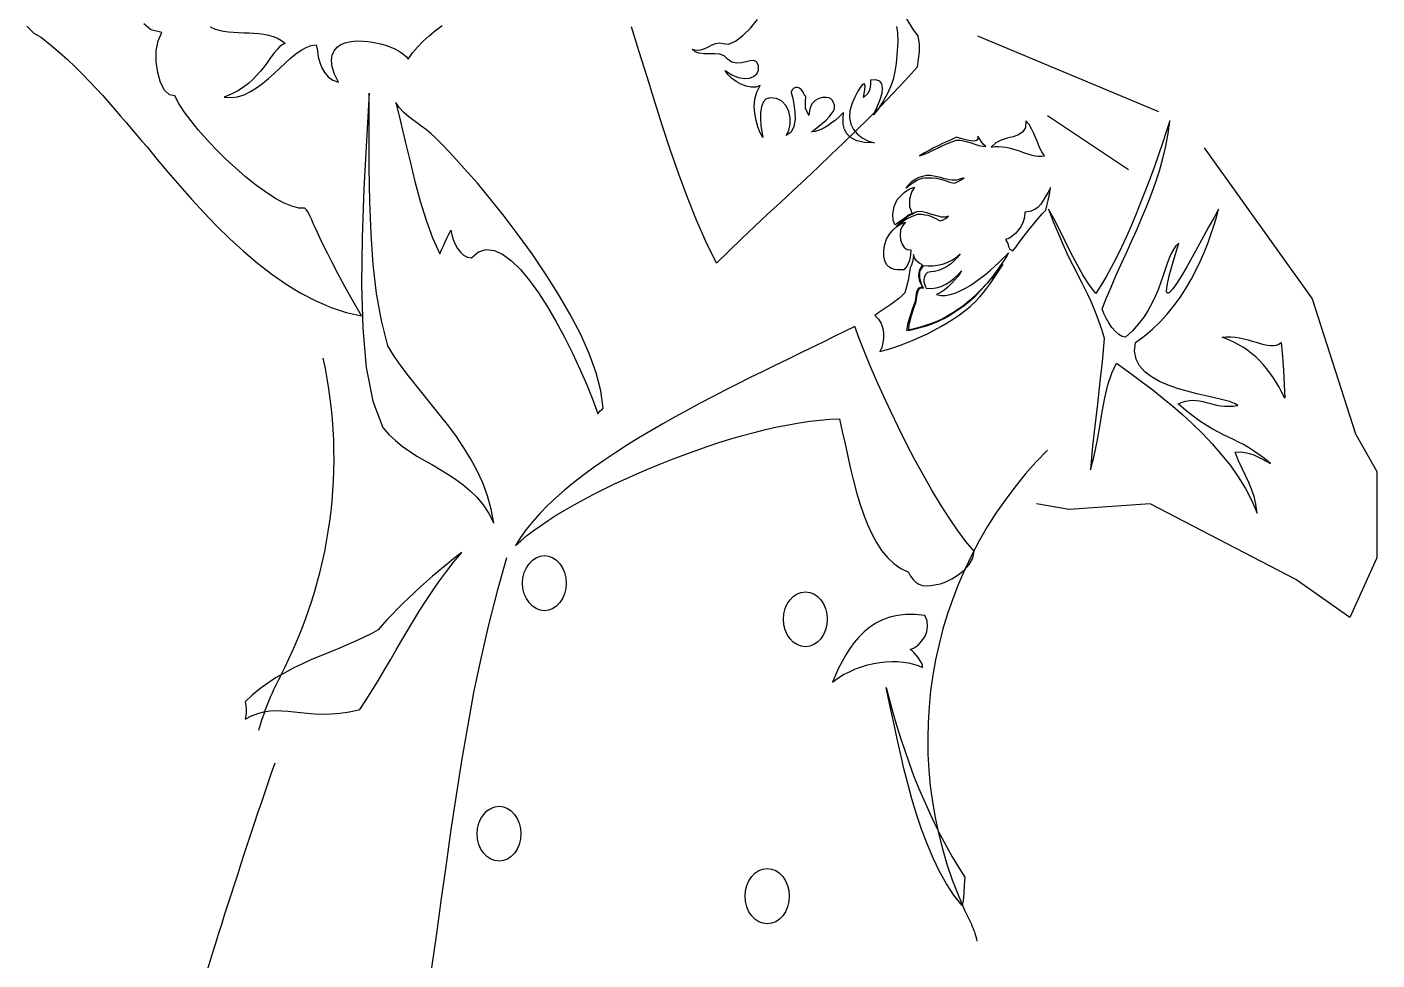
# Model space of a CAD drawing. Header units: millimetres. Extents: x -1580.31 to -1579.41, y 1849.77 to 1851.56.
# Drawn here: x -1580.237 to -1579.48, y 1850.704 to 1851.227 of the extents above; entities that cross this region are included whole.
import ezdxf

# ---------------------------------------------------------------- set-up
doc = ezdxf.new("R2010")
doc.units = ezdxf.units.MM
doc.header["$LTSCALE"] = 10
doc.layers.add('Humanos', color=2, linetype='Continuous')

msp = doc.modelspace()

# ---------------------------------------------------------------- linework, layer by layer
at = {"layer": 'Humanos'}
for p, q in [((-1579.70398, 1851.22237), (-1579.60261, 1851.17987)), ((-1579.66487, 1851.17762), (-1579.61941, 1851.14733)), ((-1579.57698, 1851.15944), (-1579.51637, 1851.07462)), ((-1579.51637, 1851.07462), (-1579.49212, 1850.99889)), ((-1579.49212, 1850.99889), (-1579.48, 1850.97769)), ((-1579.48, 1850.97769), (-1579.48, 1850.93528)), ((-1579.65274, 1850.95649), (-1579.67093, 1850.95952)), ((-1579.60728, 1850.95952), (-1579.65274, 1850.95649)), ((-1579.52546, 1850.91711), (-1579.60728, 1850.95952)), ((-1579.48, 1850.92922), (-1579.49515, 1850.8959)), ((-1579.48, 1850.93528), (-1579.48, 1850.92922)), ((-1579.49515, 1850.8959), (-1579.52546, 1850.91711))]:
    msp.add_line(p, q, dxfattribs=at)
for points in [[(-1579.74381, 1851.23191), (-1579.74006, 1851.22573), (-1579.73744, 1851.22235), (-1579.73669, 1851.21767), (-1579.73669, 1851.21336), (-1579.73725, 1851.20924), (-1579.73781, 1851.20474), (-1579.74456, 1851.19724), (-1579.75149, 1851.18993), (-1579.75824, 1851.18282), (-1579.76517, 1851.17589), (-1579.77229, 1851.16895), (-1579.77922, 1851.16221), (-1579.78634, 1851.15546), (-1579.79327, 1851.14871), (-1579.80039, 1851.14197), (-1579.80752, 1851.13541), (-1579.81463, 1851.12866), (-1579.82176, 1851.12211), (-1579.82906, 1851.11536), (-1579.83618, 1851.10861), (-1579.8433, 1851.10168), (-1579.85042, 1851.09475), (-1579.85622, 1851.10656), (-1579.86166, 1851.11874), (-1579.86672, 1851.13147), (-1579.87159, 1851.14459), (-1579.87627, 1851.15789), (-1579.88077, 1851.17157), (-1579.88508, 1851.18525), (-1579.88939, 1851.19931), (-1579.89389, 1851.21336), (-1579.8982, 1851.22741)], [(-1580.23716, 1851.22779), (-1580.23341, 1851.22386), (-1580.2291, 1851.22141), (-1580.22404, 1851.21729), (-1580.21916, 1851.21317), (-1580.21448, 1851.20905), (-1580.21018, 1851.20493), (-1580.20605, 1851.2008), (-1580.20212, 1851.19668), (-1580.19837, 1851.19275), (-1580.19462, 1851.18881), (-1580.19125, 1851.18488), (-1580.18788, 1851.18095), (-1580.18469, 1851.1772), (-1580.1815, 1851.17364), (-1580.1785, 1851.17008), (-1580.17551, 1851.16651), (-1580.1727, 1851.16314), (-1580.1697, 1851.15996), (-1580.16408, 1851.15284), (-1580.15789, 1851.14553), (-1580.15152, 1851.13804), (-1580.14497, 1851.13054), (-1580.13804, 1851.12305), (-1580.13073, 1851.11555), (-1580.12342, 1851.10843), (-1580.11574, 1851.1015), (-1580.10787, 1851.09475), (-1580.09981, 1851.08857), (-1580.09176, 1851.08295), (-1580.08351, 1851.07789), (-1580.07508, 1851.07358), (-1580.06665, 1851.06983), (-1580.05821, 1851.06702), (-1580.04959, 1851.06514), (-1580.05465, 1851.07396), (-1580.05896, 1851.08163), (-1580.06271, 1851.08857), (-1580.0659, 1851.09475), (-1580.06852, 1851.1), (-1580.07077, 1851.10468), (-1580.07264, 1851.10861), (-1580.07414, 1851.11199), (-1580.07545, 1851.1148), (-1580.07657, 1851.11705), (-1580.07733, 1851.11911), (-1580.07826, 1851.1208), (-1580.07882, 1851.12229), (-1580.07957, 1851.12342), (-1580.08033, 1851.12454), (-1580.08126, 1851.12548), (-1580.08463, 1851.12548), (-1580.08857, 1851.12661), (-1580.09325, 1851.12848), (-1580.09812, 1851.1311), (-1580.10337, 1851.13466), (-1580.10899, 1851.1386), (-1580.11462, 1851.14309), (-1580.12023, 1851.14815), (-1580.12585, 1851.15321), (-1580.13129, 1851.15865), (-1580.13635, 1851.16408), (-1580.14122, 1851.16952), (-1580.14534, 1851.17476), (-1580.14909, 1851.17963), (-1580.15209, 1851.18432), (-1580.15415, 1851.18863), (-1580.15715, 1851.18919), (-1580.15996, 1851.19181), (-1580.16221, 1851.19612), (-1580.1637, 1851.20174), (-1580.16464, 1851.20774), (-1580.16464, 1851.21392), (-1580.16352, 1851.21954), (-1580.16146, 1851.22422), (-1580.16764, 1851.22573), (-1580.17157, 1851.2291)], [(-1580.13447, 1851.22741), (-1580.13204, 1851.22629), (-1580.1296, 1851.22554), (-1580.12698, 1851.22498), (-1580.12416, 1851.2246), (-1580.12136, 1851.22442), (-1580.11855, 1851.22422), (-1580.11555, 1851.22404), (-1580.11274, 1851.22404), (-1580.10993, 1851.22386), (-1580.10712, 1851.22366), (-1580.10431, 1851.22329), (-1580.10168, 1851.22273), (-1580.09906, 1851.22197), (-1580.09662, 1851.22104), (-1580.09437, 1851.21973), (-1580.09232, 1851.21804), (-1580.094, 1851.21729), (-1580.0955, 1851.21617), (-1580.09681, 1851.21467), (-1580.09831, 1851.21299), (-1580.09962, 1851.2113), (-1580.10112, 1851.20924), (-1580.10262, 1851.20699), (-1580.10431, 1851.20474), (-1580.10618, 1851.20249), (-1580.10824, 1851.20024), (-1580.11049, 1851.19781), (-1580.11293, 1851.19556), (-1580.11574, 1851.1935), (-1580.11892, 1851.19144), (-1580.12267, 1851.18957), (-1580.12661, 1851.18788), (-1580.12267, 1851.18769), (-1580.11911, 1851.18806), (-1580.11536, 1851.18919), (-1580.1118, 1851.19106), (-1580.10843, 1851.19312), (-1580.10506, 1851.19556), (-1580.10168, 1851.19837), (-1580.0985, 1851.20118), (-1580.09531, 1851.20418), (-1580.09232, 1851.20699), (-1580.08932, 1851.2098), (-1580.08632, 1851.21223), (-1580.08332, 1851.2143), (-1580.08051, 1851.2158), (-1580.0777, 1851.21692), (-1580.07489, 1851.21729), (-1580.07432, 1851.21392), (-1580.07376, 1851.21054), (-1580.07283, 1851.20737), (-1580.07171, 1851.20437), (-1580.0702, 1851.20156), (-1580.06833, 1851.19931), (-1580.06571, 1851.19743), (-1580.06253, 1851.19631), (-1580.06477, 1851.2008), (-1580.06608, 1851.20493), (-1580.06646, 1851.20849), (-1580.06608, 1851.21149), (-1580.06496, 1851.21392), (-1580.06327, 1851.21598), (-1580.06121, 1851.21748), (-1580.05877, 1851.21842), (-1580.05652, 1851.21898), (-1580.05391, 1851.21936), (-1580.05146, 1851.21954), (-1580.04865, 1851.21936), (-1580.04604, 1851.21917), (-1580.04341, 1851.2188), (-1580.0406, 1851.21823), (-1580.03798, 1851.21767), (-1580.03554, 1851.21692), (-1580.0331, 1851.21598), (-1580.03085, 1851.21504), (-1580.0288, 1851.21392), (-1580.02711, 1851.21279), (-1580.02561, 1851.21167), (-1580.0243, 1851.21054), (-1580.02336, 1851.20924), (-1580.02093, 1851.21279), (-1580.01811, 1851.21598), (-1580.01493, 1851.21936), (-1580.01156, 1851.22235), (-1580.00799, 1851.22535), (-1580.00425, 1851.22816)], [(-1579.74943, 1851.2276), (-1579.74887, 1851.22404), (-1579.74868, 1851.21898), (-1579.74924, 1851.21149), (-1579.74962, 1851.2068), (-1579.75037, 1851.2023), (-1579.75131, 1851.19781), (-1579.7528, 1851.19369), (-1579.75468, 1851.18957), (-1579.75692, 1851.18563), (-1579.75936, 1851.18169), (-1579.76236, 1851.17794), (-1579.76029, 1851.18244), (-1579.75861, 1851.18656), (-1579.75749, 1851.19013), (-1579.7573, 1851.19312), (-1579.75768, 1851.19537), (-1579.7588, 1851.19687), (-1579.76105, 1851.19762), (-1579.76404, 1851.19743), (-1579.76404, 1851.19499), (-1579.76442, 1851.19238), (-1579.76555, 1851.18993), (-1579.76798, 1851.18769), (-1579.76723, 1851.192), (-1579.76704, 1851.19443), (-1579.7676, 1851.19537), (-1579.76854, 1851.19499), (-1579.76985, 1851.19331), (-1579.77135, 1851.19087), (-1579.77285, 1851.18788), (-1579.77435, 1851.1845), (-1579.77566, 1851.18019), (-1579.77585, 1851.17626), (-1579.7751, 1851.1727), (-1579.7736, 1851.1697), (-1579.77154, 1851.16727), (-1579.76873, 1851.16502), (-1579.76555, 1851.16333), (-1579.76198, 1851.16221), (-1579.76742, 1851.16239), (-1579.77172, 1851.16333), (-1579.77491, 1851.16502), (-1579.77716, 1851.16708), (-1579.77866, 1851.1697), (-1579.77941, 1851.1727), (-1579.77941, 1851.17589), (-1579.77922, 1851.17926), (-1579.78147, 1851.17701), (-1579.78372, 1851.17495), (-1579.78616, 1851.17326), (-1579.7884, 1851.17157), (-1579.79065, 1851.17026), (-1579.7929, 1851.16932), (-1579.79515, 1851.16858), (-1579.79721, 1851.16839), (-1579.79515, 1851.16989), (-1579.79309, 1851.17157), (-1579.79103, 1851.17326), (-1579.78896, 1851.17495), (-1579.78728, 1851.17682), (-1579.78596, 1851.1785), (-1579.78484, 1851.18001), (-1579.78428, 1851.18151), (-1579.78428, 1851.18338), (-1579.78484, 1851.18488), (-1579.7856, 1851.18619), (-1579.78653, 1851.18713), (-1579.78747, 1851.1875), (-1579.78896, 1851.18769), (-1579.79103, 1851.18769), (-1579.79309, 1851.18713), (-1579.79515, 1851.186), (-1579.79702, 1851.18413), (-1579.79815, 1851.18132), (-1579.79871, 1851.17757), (-1579.80058, 1851.18169), (-1579.80058, 1851.18544), (-1579.80039, 1851.18825), (-1579.80133, 1851.18919), (-1579.80189, 1851.19069), (-1579.80283, 1851.192), (-1579.80396, 1851.19294), (-1579.80489, 1851.19331), (-1579.80601, 1851.19331), (-1579.80714, 1851.19294), (-1579.80808, 1851.192), (-1579.80864, 1851.19069), (-1579.80845, 1851.18975), (-1579.8077, 1851.18732), (-1579.80714, 1851.18376), (-1579.80658, 1851.17963), (-1579.80639, 1851.17551), (-1579.80714, 1851.17139), (-1579.80864, 1851.1682), (-1579.81145, 1851.16633), (-1579.80995, 1851.16914), (-1579.8092, 1851.1727), (-1579.8092, 1851.17626), (-1579.80995, 1851.17982), (-1579.81145, 1851.183), (-1579.81389, 1851.18563), (-1579.8167, 1851.18713), (-1579.82044, 1851.1875), (-1579.82269, 1851.18675), (-1579.82419, 1851.18507), (-1579.82513, 1851.18244), (-1579.82569, 1851.17926), (-1579.82569, 1851.1757), (-1579.8255, 1851.17195), (-1579.82494, 1851.16839), (-1579.82437, 1851.1652), (-1579.82588, 1851.16783), (-1579.82719, 1851.1712), (-1579.82813, 1851.17476), (-1579.82887, 1851.1787), (-1579.82925, 1851.18263), (-1579.82887, 1851.18675), (-1579.82775, 1851.19069), (-1579.82588, 1851.19443), (-1579.82831, 1851.1935), (-1579.83094, 1851.1935), (-1579.83375, 1851.19406), (-1579.83675, 1851.19518), (-1579.83937, 1851.19668), (-1579.84199, 1851.19855), (-1579.84406, 1851.20062), (-1579.84555, 1851.20287), (-1579.84181, 1851.20043), (-1579.83825, 1851.19893), (-1579.83487, 1851.19837), (-1579.83187, 1851.19855), (-1579.82963, 1851.19949), (-1579.82775, 1851.201), (-1579.82682, 1851.20305), (-1579.82682, 1851.20568), (-1579.82794, 1851.20774), (-1579.82944, 1851.20849), (-1579.8315, 1851.2083), (-1579.83375, 1851.20774), (-1579.83637, 1851.20718), (-1579.83899, 1851.20699), (-1579.84181, 1851.20755), (-1579.84442, 1851.20942), (-1579.84611, 1851.21111), (-1579.84855, 1851.21205), (-1579.85136, 1851.21223), (-1579.85436, 1851.21223), (-1579.85735, 1851.21223), (-1579.86016, 1851.21261), (-1579.86241, 1851.21336), (-1579.86409, 1851.21486), (-1579.86166, 1851.2143), (-1579.85922, 1851.21448), (-1579.85698, 1851.21523), (-1579.85491, 1851.21617), (-1579.85286, 1851.21729), (-1579.8508, 1851.21804), (-1579.84874, 1851.21842), (-1579.84667, 1851.21804), (-1579.84368, 1851.21767), (-1579.83974, 1851.21936), (-1579.83562, 1851.22254), (-1579.83131, 1851.22666), (-1579.82738, 1851.23153)], [(-1580.04529, 1851.19013), (-1580.04678, 1851.16352), (-1580.04828, 1851.13635), (-1580.04922, 1851.10918), (-1580.04959, 1851.08276), (-1580.04885, 1851.05821), (-1580.04697, 1851.03611), (-1580.04322, 1851.01718), (-1580.0376, 1851.00238), (-1580.03423, 1850.99844), (-1580.03048, 1850.99507), (-1580.02673, 1850.99207), (-1580.02261, 1850.98926), (-1580.01849, 1850.98645), (-1580.01418, 1850.98402), (-1580.00968, 1850.98157), (-1580.00538, 1850.97896), (-1580.00106, 1850.97633), (-1579.99676, 1850.97352), (-1579.99263, 1850.97052), (-1579.9887, 1850.96715), (-1579.98495, 1850.96341), (-1579.98139, 1850.95909), (-1579.9782, 1850.95422), (-1579.97539, 1850.94879), (-1579.97689, 1850.95666), (-1579.97896, 1850.96415), (-1579.98157, 1850.97146), (-1579.98476, 1850.97821), (-1579.98814, 1850.98476), (-1579.99207, 1850.99113), (-1579.99619, 1850.99732), (-1580.0005, 1851.00313), (-1580.00519, 1851.00893), (-1580.00968, 1851.01456), (-1580.01418, 1851.02018), (-1580.01868, 1851.0258), (-1580.02317, 1851.03142), (-1580.0273, 1851.03685), (-1580.03123, 1851.04248), (-1580.03479, 1851.04828), (-1580.03835, 1851.06253), (-1580.04116, 1851.0777), (-1580.04304, 1851.094), (-1580.04416, 1851.11105), (-1580.04491, 1851.12923), (-1580.04529, 1851.14834), (-1580.04529, 1851.16876), (-1580.04529, 1851.19013)], [(-1580.03029, 1851.18488), (-1580.02767, 1851.1742), (-1580.02505, 1851.16295), (-1580.02223, 1851.15172), (-1580.01962, 1851.14047), (-1580.01661, 1851.12942), (-1580.01325, 1851.11874), (-1580.00968, 1851.10899), (-1580.00556, 1851.1), (-1580.00462, 1851.10225), (-1580.0035, 1851.10449), (-1580.00256, 1851.10674), (-1580.00162, 1851.10881), (-1580.00069, 1851.11068), (-1579.99994, 1851.11199), (-1579.99957, 1851.11293), (-1579.99937, 1851.1133), (-1579.99881, 1851.11068), (-1579.99807, 1851.10805), (-1579.99694, 1851.10543), (-1579.99563, 1851.103), (-1579.99395, 1851.10094), (-1579.99226, 1851.09925), (-1579.99019, 1851.09812), (-1579.98794, 1851.09775), (-1579.98401, 1851.10112), (-1579.9797, 1851.10243), (-1579.97521, 1851.10187), (-1579.97052, 1851.09981), (-1579.96546, 1851.09606), (-1579.9604, 1851.09119), (-1579.95534, 1851.08501), (-1579.95029, 1851.07808), (-1579.94523, 1851.0702), (-1579.94035, 1851.06177), (-1579.93567, 1851.05315), (-1579.93117, 1851.04416), (-1579.92705, 1851.03517), (-1579.92312, 1851.02636), (-1579.91974, 1851.01793), (-1579.91693, 1851.01006), (-1579.91562, 1851.01174), (-1579.91488, 1851.01231), (-1579.9145, 1851.01249), (-1579.91393, 1851.01325), (-1579.91524, 1851.02299), (-1579.91787, 1851.0331), (-1579.92181, 1851.04397), (-1579.92667, 1851.05503), (-1579.93267, 1851.06627), (-1579.93923, 1851.07751), (-1579.94635, 1851.08876), (-1579.95385, 1851.1), (-1579.96172, 1851.11068), (-1579.96958, 1851.12099), (-1579.97727, 1851.13054), (-1579.98457, 1851.13953), (-1579.9917, 1851.14759), (-1579.99807, 1851.15471), (-1580.0035, 1851.16052), (-1580.00819, 1851.1652), (-1580.01044, 1851.16727), (-1580.01305, 1851.16952), (-1580.01624, 1851.17177), (-1580.01942, 1851.1742), (-1580.0228, 1851.17663), (-1580.0258, 1851.17926), (-1580.02842, 1851.18207), (-1580.03029, 1851.18488)], [(-1579.66642, 1851.1549), (-1579.66792, 1851.15715), (-1579.66923, 1851.15958), (-1579.67017, 1851.16221), (-1579.6713, 1851.16483), (-1579.67242, 1851.16745), (-1579.67373, 1851.17008), (-1579.67504, 1851.17251), (-1579.67692, 1851.17457), (-1579.6771, 1851.17083), (-1579.67861, 1851.16839), (-1579.68104, 1851.16671), (-1579.68403, 1851.16558), (-1579.68741, 1851.16483), (-1579.69078, 1851.16371), (-1579.69378, 1851.16221), (-1579.6964, 1851.15977), (-1579.69434, 1851.16014), (-1579.69228, 1851.16014), (-1579.69022, 1851.15996), (-1579.68816, 1851.15977), (-1579.68628, 1851.1594), (-1579.68441, 1851.15883), (-1579.68254, 1851.15827), (-1579.68066, 1851.15771), (-1579.67879, 1851.15696), (-1579.6771, 1851.1564), (-1579.67523, 1851.15584), (-1579.67354, 1851.15528), (-1579.67167, 1851.1549), (-1579.66999, 1851.15471), (-1579.66811, 1851.15471), (-1579.66642, 1851.1549)], [(-1579.66417, 1851.12492), (-1579.66137, 1851.11761), (-1579.65856, 1851.11124), (-1579.65611, 1851.10543), (-1579.65387, 1851.10037), (-1579.65162, 1851.09569), (-1579.64956, 1851.09157), (-1579.64769, 1851.08764), (-1579.64581, 1851.08407), (-1579.64412, 1851.0807), (-1579.64244, 1851.07733), (-1579.64075, 1851.07376), (-1579.63925, 1851.0702), (-1579.63775, 1851.06646), (-1579.63626, 1851.06233), (-1579.63457, 1851.05765), (-1579.63307, 1851.05259), (-1579.63345, 1851.04791), (-1579.63419, 1851.03929), (-1579.6355, 1851.02824), (-1579.63682, 1851.01568), (-1579.63831, 1851.00313), (-1579.63963, 1850.99207), (-1579.64038, 1850.98346), (-1579.64075, 1850.97877), (-1579.63869, 1850.98664), (-1579.637, 1850.99469), (-1579.6355, 1851.00294), (-1579.63419, 1851.01118), (-1579.6327, 1851.01905), (-1579.63101, 1851.02636), (-1579.62876, 1851.03292), (-1579.62614, 1851.03854), (-1579.62145, 1851.03517), (-1579.61658, 1851.03161), (-1579.61133, 1851.02767), (-1579.60571, 1851.02355), (-1579.60028, 1851.01905), (-1579.59447, 1851.01437), (-1579.58885, 1851.0095), (-1579.58323, 1851.00425), (-1579.57761, 1850.99882), (-1579.57236, 1850.9932), (-1579.56712, 1850.9872), (-1579.56224, 1850.98121), (-1579.55793, 1850.97484), (-1579.55381, 1850.96827), (-1579.55025, 1850.96134), (-1579.54725, 1850.95441), (-1579.548, 1850.95947), (-1579.54894, 1850.96378), (-1579.55044, 1850.9679), (-1579.55194, 1850.97165), (-1579.55381, 1850.97558), (-1579.55569, 1850.97952), (-1579.55775, 1850.98382), (-1579.55962, 1850.9887), (-1579.55663, 1850.98888), (-1579.554, 1850.98851), (-1579.55157, 1850.98795), (-1579.54913, 1850.9872), (-1579.54688, 1850.98607), (-1579.54463, 1850.98495), (-1579.54219, 1850.98364), (-1579.53976, 1850.98233), (-1579.54313, 1850.98514), (-1579.54632, 1850.98739), (-1579.54932, 1850.98945), (-1579.55213, 1850.99132), (-1579.55494, 1850.99282), (-1579.55775, 1850.99413), (-1579.56056, 1850.99563), (-1579.56336, 1850.99694), (-1579.56618, 1850.99825), (-1579.56918, 1850.99994), (-1579.57236, 1851.00162), (-1579.57573, 1851.00369), (-1579.57929, 1851.00594), (-1579.58304, 1851.00875), (-1579.58716, 1851.01193), (-1579.59147, 1851.01568), (-1579.58923, 1851.01662), (-1579.58716, 1851.01718), (-1579.5851, 1851.01755), (-1579.58323, 1851.01774), (-1579.58136, 1851.01755), (-1579.57948, 1851.01737), (-1579.57761, 1851.01699), (-1579.57573, 1851.01643), (-1579.57386, 1851.01606), (-1579.57199, 1851.0155), (-1579.56993, 1851.01493), (-1579.56786, 1851.01456), (-1579.56561, 1851.01437), (-1579.56336, 1851.01437), (-1579.56075, 1851.01437), (-1579.55812, 1851.01474), (-1579.55999, 1851.01586), (-1579.5628, 1851.01699), (-1579.56655, 1851.01793), (-1579.57105, 1851.01905), (-1579.57592, 1851.02018), (-1579.58098, 1851.0213), (-1579.58642, 1851.0228), (-1579.59185, 1851.0243), (-1579.59709, 1851.02617), (-1579.60197, 1851.02824), (-1579.60647, 1851.03086), (-1579.61021, 1851.03366), (-1579.61321, 1851.03704), (-1579.61509, 1851.04079), (-1579.61602, 1851.04529), (-1579.61545, 1851.05016), (-1579.61059, 1851.05371), (-1579.6059, 1851.05765), (-1579.60159, 1851.06177), (-1579.59765, 1851.06608), (-1579.59391, 1851.07077), (-1579.59035, 1851.07545), (-1579.58716, 1851.08051), (-1579.58417, 1851.08557), (-1579.58154, 1851.09063), (-1579.57911, 1851.09569), (-1579.57686, 1851.10075), (-1579.57479, 1851.1058), (-1579.57311, 1851.11086), (-1579.57142, 1851.11574), (-1579.56993, 1851.12042), (-1579.5688, 1851.12492), (-1579.57124, 1851.12042), (-1579.57423, 1851.11536), (-1579.57724, 1851.10974), (-1579.58042, 1851.10393), (-1579.58361, 1851.09812), (-1579.5866, 1851.09269), (-1579.5896, 1851.08764), (-1579.59222, 1851.08351), (-1579.59447, 1851.08033), (-1579.59635, 1851.07826), (-1579.59747, 1851.0777), (-1579.59803, 1851.07901), (-1579.59765, 1851.0822), (-1579.59653, 1851.08764), (-1579.59428, 1851.0955), (-1579.5911, 1851.106), (-1579.59279, 1851.10449), (-1579.5941, 1851.10243), (-1579.5954, 1851.10019), (-1579.59653, 1851.09756), (-1579.59765, 1851.09457), (-1579.59878, 1851.09119), (-1579.5999, 1851.08782), (-1579.60122, 1851.08407), (-1579.60253, 1851.08033), (-1579.60422, 1851.07639), (-1579.60609, 1851.07245), (-1579.60834, 1851.06833), (-1579.61077, 1851.0644), (-1579.61377, 1851.06065), (-1579.61714, 1851.05672), (-1579.62108, 1851.05315), (-1579.62295, 1851.05353), (-1579.62483, 1851.05465), (-1579.62688, 1851.05652), (-1579.62876, 1851.05859), (-1579.63045, 1851.06121), (-1579.63194, 1851.06383), (-1579.63326, 1851.06646), (-1579.63419, 1851.06908), (-1579.63176, 1851.07526), (-1579.62913, 1851.08126), (-1579.62652, 1851.08764), (-1579.6237, 1851.09381), (-1579.62071, 1851.10019), (-1579.6179, 1851.10656), (-1579.61489, 1851.11311), (-1579.61208, 1851.11968), (-1579.60928, 1851.12623), (-1579.60665, 1851.13298), (-1579.60422, 1851.13973), (-1579.60197, 1851.14646), (-1579.60009, 1851.1534), (-1579.59841, 1851.16034), (-1579.59709, 1851.16745), (-1579.59616, 1851.17457), (-1579.59822, 1851.16839), (-1579.60028, 1851.16202), (-1579.60253, 1851.15546), (-1579.60478, 1851.14891), (-1579.60721, 1851.14234), (-1579.60984, 1851.1356), (-1579.61246, 1851.12904), (-1579.61509, 1851.12248), (-1579.6177, 1851.11611), (-1579.62051, 1851.10974), (-1579.62333, 1851.10375), (-1579.62614, 1851.09794), (-1579.62913, 1851.09232), (-1579.63194, 1851.08707), (-1579.63494, 1851.0822), (-1579.63775, 1851.0777), (-1579.64132, 1851.08238), (-1579.64488, 1851.08782), (-1579.64825, 1851.094), (-1579.65162, 1851.10056), (-1579.6548, 1851.10712), (-1579.65799, 1851.11368), (-1579.66117, 1851.11968), (-1579.66417, 1851.12492)], [(-1579.7365, 1851.1549), (-1579.73387, 1851.15584), (-1579.73126, 1851.15696), (-1579.72863, 1851.15827), (-1579.7262, 1851.1594), (-1579.72357, 1851.1607), (-1579.72095, 1851.16183), (-1579.71851, 1851.16277), (-1579.71589, 1851.16371), (-1579.71402, 1851.16371), (-1579.71195, 1851.16333), (-1579.70971, 1851.16277), (-1579.70764, 1851.16221), (-1579.70559, 1851.16146), (-1579.70334, 1851.1607), (-1579.70127, 1851.16034), (-1579.6994, 1851.16014), (-1579.7009, 1851.16146), (-1579.70183, 1851.16277), (-1579.70277, 1851.16427), (-1579.7039, 1851.16595), (-1579.7039, 1851.16446), (-1579.70464, 1851.16352), (-1579.70596, 1851.16314), (-1579.70783, 1851.16333), (-1579.70989, 1851.16371), (-1579.71214, 1851.16427), (-1579.7142, 1851.16483), (-1579.71589, 1851.16539), (-1579.71851, 1851.16408), (-1579.72114, 1851.16295), (-1579.72376, 1851.16183), (-1579.7262, 1851.16052), (-1579.72882, 1851.1594), (-1579.73126, 1851.15789), (-1579.73387, 1851.15658), (-1579.7365, 1851.1549)], [(-1579.74418, 1851.13672), (-1579.74287, 1851.13784), (-1579.74137, 1851.13897), (-1579.73968, 1851.14009), (-1579.73819, 1851.14103), (-1579.73669, 1851.14178), (-1579.735, 1851.14234), (-1579.73351, 1851.14253), (-1579.73219, 1851.14253), (-1579.72957, 1851.14253), (-1579.72713, 1851.14234), (-1579.72488, 1851.14178), (-1579.72282, 1851.14122), (-1579.72114, 1851.14066), (-1579.71963, 1851.14009), (-1579.71814, 1851.13973), (-1579.71702, 1851.13953), (-1579.71495, 1851.14047), (-1579.71364, 1851.14122), (-1579.7127, 1851.14178), (-1579.71158, 1851.14234), (-1579.71233, 1851.14234), (-1579.71289, 1851.14216), (-1579.71364, 1851.14197), (-1579.7142, 1851.14178), (-1579.71495, 1851.14141), (-1579.7157, 1851.14122), (-1579.71683, 1851.14122), (-1579.71832, 1851.14122), (-1579.71983, 1851.14141), (-1579.72151, 1851.14178), (-1579.7232, 1851.14216), (-1579.72488, 1851.14272), (-1579.72676, 1851.14309), (-1579.72863, 1851.14347), (-1579.73069, 1851.14385), (-1579.73275, 1851.14385), (-1579.73482, 1851.14328), (-1579.73688, 1851.14272), (-1579.73856, 1851.14178), (-1579.74006, 1851.14085), (-1579.74137, 1851.13991), (-1579.74249, 1851.13878), (-1579.74343, 1851.13766), (-1579.74418, 1851.13672)], [(-1579.73931, 1851.13728), (-1579.741, 1851.13447), (-1579.74212, 1851.13054), (-1579.74212, 1851.12642), (-1579.74062, 1851.12248), (-1579.74156, 1851.12211), (-1579.74269, 1851.12155), (-1579.744, 1851.12061), (-1579.7455, 1851.11948), (-1579.74699, 1851.11855), (-1579.7483, 1851.11761), (-1579.74962, 1851.11667), (-1579.75037, 1851.1163), (-1579.75131, 1851.11874), (-1579.75149, 1851.12229), (-1579.75074, 1851.12642), (-1579.74906, 1851.13035), (-1579.74755, 1851.13185), (-1579.74625, 1851.13316), (-1579.74512, 1851.13429), (-1579.74381, 1851.13523), (-1579.74269, 1851.13597), (-1579.74156, 1851.13654), (-1579.74044, 1851.13691), (-1579.73931, 1851.13728)], [(-1579.67748, 1851.12323), (-1579.67766, 1851.12061), (-1579.67841, 1851.11799), (-1579.67954, 1851.11555), (-1579.68104, 1851.11349), (-1579.68273, 1851.11143), (-1579.6846, 1851.10993), (-1579.68647, 1851.10861), (-1579.68835, 1851.10805), (-1579.68703, 1851.1058), (-1579.68666, 1851.10412), (-1579.68591, 1851.10262), (-1579.68422, 1851.10168), (-1579.68235, 1851.10393), (-1579.68029, 1851.10693), (-1579.67785, 1851.11012), (-1579.67523, 1851.11349), (-1579.6726, 1851.11667), (-1579.66999, 1851.11986), (-1579.66774, 1851.12248), (-1579.66567, 1851.12436), (-1579.66511, 1851.12679), (-1579.66436, 1851.12979), (-1579.66361, 1851.13316), (-1579.66305, 1851.1371), (-1579.66436, 1851.13447), (-1579.66586, 1851.13204), (-1579.66717, 1851.12979), (-1579.66848, 1851.12773), (-1579.67017, 1851.12585), (-1579.67223, 1851.12454), (-1579.67467, 1851.12361), (-1579.67748, 1851.12323)], [(-1579.74962, 1851.11536), (-1579.74812, 1851.11649), (-1579.74662, 1851.11761), (-1579.74493, 1851.11874), (-1579.74343, 1851.11968), (-1579.74193, 1851.12042), (-1579.74044, 1851.12117), (-1579.73894, 1851.12173), (-1579.73763, 1851.12229), (-1579.73556, 1851.12229), (-1579.73369, 1851.12192), (-1579.732, 1851.12155), (-1579.73032, 1851.12099), (-1579.72882, 1851.12024), (-1579.72751, 1851.11968), (-1579.7262, 1851.11911), (-1579.72507, 1851.11855), (-1579.72338, 1851.11911), (-1579.72208, 1851.11968), (-1579.72114, 1851.12042), (-1579.72039, 1851.12117), (-1579.72226, 1851.12061), (-1579.72413, 1851.12061), (-1579.7262, 1851.12099), (-1579.72825, 1851.12155), (-1579.73032, 1851.12229), (-1579.73257, 1851.12286), (-1579.735, 1851.12342), (-1579.73744, 1851.12361), (-1579.73894, 1851.12305), (-1579.74044, 1851.12229), (-1579.74212, 1851.12136), (-1579.74381, 1851.12042), (-1579.7453, 1851.1193), (-1579.74699, 1851.11799), (-1579.7483, 1851.11667), (-1579.74962, 1851.11536)], [(-1579.74437, 1851.1178), (-1579.74606, 1851.11574), (-1579.74718, 1851.1133), (-1579.74737, 1851.11049), (-1579.74718, 1851.10787), (-1579.74625, 1851.10543), (-1579.74512, 1851.10356), (-1579.74343, 1851.10243), (-1579.74137, 1851.10225), (-1579.74156, 1851.09943), (-1579.74212, 1851.09625), (-1579.74343, 1851.09325), (-1579.7453, 1851.09101), (-1579.74699, 1851.09101), (-1579.74887, 1851.09101), (-1579.75055, 1851.09119), (-1579.75224, 1851.09176), (-1579.75374, 1851.09269), (-1579.75505, 1851.094), (-1579.75599, 1851.09606), (-1579.75655, 1851.09869), (-1579.75655, 1851.10206), (-1579.75599, 1851.10524), (-1579.75505, 1851.10825), (-1579.75336, 1851.11105), (-1579.75149, 1851.1133), (-1579.74924, 1851.11536), (-1579.74681, 1851.11686), (-1579.74437, 1851.1178)], [(-1579.73988, 1851.09963), (-1579.74006, 1851.09738), (-1579.74044, 1851.0955), (-1579.741, 1851.09363), (-1579.74175, 1851.09213), (-1579.74231, 1851.08857), (-1579.74287, 1851.08501), (-1579.74381, 1851.08145), (-1579.74474, 1851.07808), (-1579.74643, 1851.07639), (-1579.7483, 1851.0747), (-1579.75037, 1851.0732), (-1579.75261, 1851.07152), (-1579.75486, 1851.07002), (-1579.75711, 1851.06852), (-1579.75936, 1851.06702), (-1579.76161, 1851.06534), (-1579.75955, 1851.06327), (-1579.75805, 1851.06084), (-1579.75711, 1851.05803), (-1579.75673, 1851.0554), (-1579.75673, 1851.05259), (-1579.75711, 1851.04997), (-1579.75768, 1851.04734), (-1579.7588, 1851.04509), (-1579.75524, 1851.04604), (-1579.75149, 1851.04716), (-1579.74774, 1851.04847), (-1579.74381, 1851.04997), (-1579.74006, 1851.05147), (-1579.73612, 1851.05334), (-1579.73219, 1851.05503), (-1579.72845, 1851.05709), (-1579.72469, 1851.05915), (-1579.72114, 1851.06121), (-1579.71758, 1851.06346), (-1579.7142, 1851.06571), (-1579.71101, 1851.06815), (-1579.70802, 1851.07058), (-1579.70521, 1851.0732), (-1579.70277, 1851.07583), (-1579.70071, 1851.07826), (-1579.69884, 1851.0807), (-1579.69715, 1851.08295), (-1579.69546, 1851.08539), (-1579.69397, 1851.08764), (-1579.69247, 1851.08988), (-1579.69116, 1851.09194), (-1579.68984, 1851.094), (-1579.69303, 1851.08988), (-1579.69621, 1851.08613), (-1579.6994, 1851.08276), (-1579.7024, 1851.07958), (-1579.7054, 1851.07657), (-1579.70858, 1851.07376), (-1579.71158, 1851.07114), (-1579.71477, 1851.0689), (-1579.71795, 1851.06683), (-1579.72114, 1851.06496), (-1579.72451, 1851.06309), (-1579.72788, 1851.06159), (-1579.73163, 1851.06028), (-1579.73538, 1851.05897), (-1579.7395, 1851.05784), (-1579.74362, 1851.0569), (-1579.74287, 1851.06121), (-1579.74156, 1851.06534), (-1579.74024, 1851.06946), (-1579.73875, 1851.07339), (-1579.73837, 1851.07601), (-1579.738, 1851.07882), (-1579.73688, 1851.08089), (-1579.735, 1851.08145), (-1579.73631, 1851.08445), (-1579.73688, 1851.08764), (-1579.7365, 1851.09081), (-1579.735, 1851.09381), (-1579.73669, 1851.09475), (-1579.73819, 1851.09606), (-1579.73931, 1851.09775), (-1579.73988, 1851.09963)], [(-1579.73444, 1851.09344), (-1579.73182, 1851.09325), (-1579.72919, 1851.09325), (-1579.72657, 1851.09363), (-1579.72376, 1851.09419), (-1579.72114, 1851.09513), (-1579.71851, 1851.09644), (-1579.71608, 1851.09794), (-1579.71383, 1851.1), (-1579.71551, 1851.09794), (-1579.71739, 1851.09588), (-1579.71926, 1851.09419), (-1579.72151, 1851.09269), (-1579.72376, 1851.09157), (-1579.72601, 1851.09063), (-1579.72825, 1851.09007), (-1579.73032, 1851.08988), (-1579.73219, 1851.08951), (-1579.73331, 1851.08838), (-1579.73387, 1851.08707), (-1579.73407, 1851.08557), (-1579.73407, 1851.08407), (-1579.73369, 1851.08257), (-1579.73331, 1851.08145), (-1579.73294, 1851.0807), (-1579.73013, 1851.08051), (-1579.72732, 1851.08089), (-1579.72451, 1851.08163), (-1579.72188, 1851.08295), (-1579.71945, 1851.08445), (-1579.7172, 1851.08632), (-1579.71495, 1851.08838), (-1579.71308, 1851.09044), (-1579.71383, 1851.08913), (-1579.71514, 1851.08726), (-1579.71683, 1851.08539), (-1579.7187, 1851.08332), (-1579.72076, 1851.08126), (-1579.72282, 1851.07958), (-1579.72507, 1851.07808), (-1579.72713, 1851.07714), (-1579.72469, 1851.07657), (-1579.72208, 1851.07657), (-1579.71945, 1851.07714), (-1579.71664, 1851.07789), (-1579.71383, 1851.0792), (-1579.71083, 1851.0807), (-1579.70783, 1851.08238), (-1579.70502, 1851.08445), (-1579.70221, 1851.08651), (-1579.6994, 1851.08857), (-1579.69678, 1851.09081), (-1579.69434, 1851.09306), (-1579.69209, 1851.09513), (-1579.69004, 1851.09718), (-1579.68816, 1851.09887), (-1579.68666, 1851.10056), (-1579.68797, 1851.09812), (-1579.69004, 1851.09513), (-1579.69265, 1851.09138), (-1579.69546, 1851.08744), (-1579.69865, 1851.08351), (-1579.70221, 1851.07958), (-1579.70559, 1851.07583), (-1579.70914, 1851.07264), (-1579.71158, 1851.07077), (-1579.71402, 1851.06908), (-1579.71626, 1851.06759), (-1579.71851, 1851.06608), (-1579.72057, 1851.06478), (-1579.72264, 1851.06365), (-1579.72469, 1851.06271), (-1579.72657, 1851.06177), (-1579.72845, 1851.06102), (-1579.73032, 1851.06028), (-1579.73238, 1851.05953), (-1579.73425, 1851.05897), (-1579.73631, 1851.0584), (-1579.73837, 1851.05784), (-1579.74044, 1851.05728), (-1579.74269, 1851.05672), (-1579.74212, 1851.06102), (-1579.741, 1851.06534), (-1579.73968, 1851.06946), (-1579.73837, 1851.0732), (-1579.73781, 1851.07714), (-1579.73706, 1851.07976), (-1579.73612, 1851.08089), (-1579.73444, 1851.0807), (-1579.73556, 1851.08295), (-1579.73631, 1851.08632), (-1579.73631, 1851.09007), (-1579.73444, 1851.09344)], [(-1579.96321, 1850.93623), (-1579.96022, 1850.93886), (-1579.95703, 1850.94167), (-1579.95329, 1850.94448), (-1579.94917, 1850.94729), (-1579.94485, 1850.95029), (-1579.94035, 1850.95329), (-1579.93549, 1850.9561), (-1579.93024, 1850.95909), (-1579.9248, 1850.96209), (-1579.91918, 1850.96509), (-1579.91356, 1850.9679), (-1579.90757, 1850.9709), (-1579.90138, 1850.97371), (-1579.89519, 1850.97652), (-1579.88864, 1850.97933), (-1579.88227, 1850.98195), (-1579.87571, 1850.98458), (-1579.86915, 1850.98701), (-1579.86241, 1850.98945), (-1579.85566, 1850.9917), (-1579.84911, 1850.99395), (-1579.84237, 1850.99601), (-1579.8358, 1850.99788), (-1579.82925, 1850.99957), (-1579.82288, 1851.00126), (-1579.81651, 1851.00275), (-1579.81014, 1851.00387), (-1579.80414, 1851.005), (-1579.79815, 1851.00594), (-1579.79233, 1851.0065), (-1579.7869, 1851.00706), (-1579.78147, 1851.00725), (-1579.77997, 1851.00013), (-1579.77829, 1850.9932), (-1579.77678, 1850.98626), (-1579.77529, 1850.97933), (-1579.7736, 1850.97259), (-1579.77192, 1850.96602), (-1579.77004, 1850.95984), (-1579.76798, 1850.95385), (-1579.76573, 1850.94804), (-1579.7633, 1850.9428), (-1579.76067, 1850.93792), (-1579.75786, 1850.93342), (-1579.75449, 1850.92949), (-1579.75093, 1850.92612), (-1579.74699, 1850.92331), (-1579.74269, 1850.92124), (-1579.74156, 1850.919), (-1579.74006, 1850.91712), (-1579.73856, 1850.91562), (-1579.73688, 1850.9145), (-1579.735, 1850.91375), (-1579.73275, 1850.91356), (-1579.73013, 1850.91375), (-1579.72732, 1850.91431), (-1579.72488, 1850.91469), (-1579.72188, 1850.91581), (-1579.71851, 1850.91749), (-1579.71495, 1850.91974), (-1579.71158, 1850.92237), (-1579.70877, 1850.92555), (-1579.70671, 1850.92912), (-1579.70596, 1850.93305), (-1579.71065, 1850.93848), (-1579.71533, 1850.94485), (-1579.72001, 1850.95178), (-1579.72488, 1850.95928), (-1579.72975, 1850.96734), (-1579.73444, 1850.97577), (-1579.73912, 1850.98439), (-1579.74381, 1850.99338), (-1579.7483, 1851.00238), (-1579.75261, 1851.01137), (-1579.75673, 1851.02018), (-1579.76067, 1851.0288), (-1579.76423, 1851.03704), (-1579.76742, 1851.04491), (-1579.77041, 1851.0524), (-1579.77285, 1851.05915), (-1579.77866, 1851.05634), (-1579.78484, 1851.05334), (-1579.79103, 1851.05016), (-1579.79739, 1851.04716), (-1579.80396, 1851.04397), (-1579.8107, 1851.0406), (-1579.81764, 1851.03723), (-1579.82437, 1851.03386), (-1579.8315, 1851.03048), (-1579.83843, 1851.02693), (-1579.84555, 1851.02336), (-1579.85267, 1851.01962), (-1579.8596, 1851.01606), (-1579.86672, 1851.01212), (-1579.87365, 1851.00837), (-1579.88058, 1851.00443), (-1579.88733, 1851.0005), (-1579.89407, 1850.99657), (-1579.90045, 1850.99264), (-1579.90682, 1850.98851), (-1579.913, 1850.98439), (-1579.919, 1850.98027), (-1579.9248, 1850.97596), (-1579.93043, 1850.97165), (-1579.93567, 1850.96734), (-1579.94054, 1850.96303), (-1579.94523, 1850.95872), (-1579.94953, 1850.95422), (-1579.95347, 1850.94973), (-1579.95722, 1850.94523), (-1579.9604, 1850.94073), (-1579.96321, 1850.93623)], [(-1579.5317, 1851.01887), (-1579.53339, 1851.02205), (-1579.53489, 1851.02505), (-1579.53658, 1851.02786), (-1579.53826, 1851.03048), (-1579.54014, 1851.0331), (-1579.54201, 1851.03555), (-1579.54388, 1851.03779), (-1579.54594, 1851.04004), (-1579.548, 1851.0421), (-1579.55044, 1851.04397), (-1579.55269, 1851.04585), (-1579.55531, 1851.04754), (-1579.55793, 1851.04903), (-1579.56075, 1851.05053), (-1579.56374, 1851.05184), (-1579.56693, 1851.05315), (-1579.56449, 1851.05334), (-1579.56205, 1851.05334), (-1579.55962, 1851.05315), (-1579.55719, 1851.05278), (-1579.55474, 1851.05222), (-1579.55231, 1851.05166), (-1579.55006, 1851.05091), (-1579.54781, 1851.05034), (-1579.54556, 1851.04959), (-1579.54351, 1851.04903), (-1579.54144, 1851.04866), (-1579.53957, 1851.04847), (-1579.53789, 1851.04847), (-1579.53638, 1851.04866), (-1579.53507, 1851.04922), (-1579.53377, 1851.05016), (-1579.53301, 1851.04229), (-1579.53245, 1851.03442), (-1579.53208, 1851.02655), (-1579.5317, 1851.01887)], [(-1579.9932, 1850.9323), (-1579.99525, 1850.9308), (-1579.99769, 1850.92892), (-1580.00031, 1850.92668), (-1580.00331, 1850.92424), (-1580.0065, 1850.92162), (-1580.00968, 1850.919), (-1580.01305, 1850.916), (-1580.01643, 1850.913), (-1580.0198, 1850.90981), (-1580.02317, 1850.90663), (-1580.02636, 1850.90363), (-1580.02954, 1850.90045), (-1580.03254, 1850.89726), (-1580.03535, 1850.89445), (-1580.03798, 1850.89145), (-1580.04023, 1850.88883), (-1580.04416, 1850.88658), (-1580.04847, 1850.88452), (-1580.05297, 1850.88246), (-1580.05765, 1850.8804), (-1580.06233, 1850.87834), (-1580.06739, 1850.87627), (-1580.07245, 1850.87422), (-1580.07751, 1850.87215), (-1580.08257, 1850.86972), (-1580.08744, 1850.86747), (-1580.0925, 1850.86484), (-1580.09737, 1850.86204), (-1580.10206, 1850.85903), (-1580.10656, 1850.85585), (-1580.11086, 1850.85229), (-1580.1148, 1850.84854), (-1580.11442, 1850.84648), (-1580.11424, 1850.84423), (-1580.11424, 1850.8418), (-1580.1148, 1850.8388), (-1580.11124, 1850.84067), (-1580.10768, 1850.84199), (-1580.10431, 1850.84292), (-1580.10094, 1850.84348), (-1580.09756, 1850.84367), (-1580.09419, 1850.84348), (-1580.09082, 1850.8433), (-1580.08726, 1850.84292), (-1580.0837, 1850.84255), (-1580.07976, 1850.84217), (-1580.07564, 1850.8418), (-1580.07133, 1850.84161), (-1580.06665, 1850.8418), (-1580.06177, 1850.84217), (-1580.05634, 1850.84292), (-1580.05053, 1850.84423), (-1580.04697, 1850.84967), (-1580.04341, 1850.85529), (-1580.04003, 1850.86072), (-1580.03666, 1850.86634), (-1580.03329, 1850.87197), (-1580.03011, 1850.87759), (-1580.02692, 1850.88302), (-1580.02355, 1850.88864), (-1580.02018, 1850.89426), (-1580.01681, 1850.89989), (-1580.01325, 1850.90532), (-1580.0095, 1850.91094), (-1580.00575, 1850.91637), (-1580.00182, 1850.92162), (-1579.99769, 1850.92705), (-1579.9932, 1850.9323)], [(-1579.96827, 1850.9293), (-1579.97352, 1850.91056), (-1579.9784, 1850.89164), (-1579.9827, 1850.87271), (-1579.98664, 1850.85379), (-1579.99019, 1850.83449), (-1579.99338, 1850.81538), (-1579.99638, 1850.79608), (-1579.99937, 1850.77678), (-1580.002, 1850.75729), (-1580.00481, 1850.73799), (-1580.00743, 1850.71851), (-1580.01024, 1850.69921), (-1580.01305, 1850.67972), (-1580.01605, 1850.66042), (-1580.01924, 1850.64112), (-1580.0228, 1850.62183), (-1580.02317, 1850.61939), (-1580.02411, 1850.61714), (-1580.02505, 1850.61471), (-1580.02542, 1850.61246)], [(-1579.94692, 1850.93061), (-1579.94448, 1850.93024), (-1579.94223, 1850.9293), (-1579.94017, 1850.92799), (-1579.9383, 1850.92593), (-1579.93679, 1850.92368), (-1579.93567, 1850.92106), (-1579.93492, 1850.91806), (-1579.93473, 1850.91506), (-1579.93492, 1850.91206), (-1579.93567, 1850.90907), (-1579.93679, 1850.90644), (-1579.9383, 1850.90419), (-1579.94017, 1850.90213), (-1579.94223, 1850.90082), (-1579.94448, 1850.89989), (-1579.94692, 1850.89951), (-1579.94935, 1850.89989), (-1579.9516, 1850.90082), (-1579.95366, 1850.90213), (-1579.95553, 1850.90419), (-1579.95703, 1850.90644), (-1579.95835, 1850.90907), (-1579.95909, 1850.91206), (-1579.95928, 1850.91506), (-1579.95909, 1850.91806), (-1579.95835, 1850.92106), (-1579.95703, 1850.92368), (-1579.95553, 1850.92593), (-1579.95366, 1850.92799), (-1579.9516, 1850.9293), (-1579.94935, 1850.93024), (-1579.94692, 1850.93061)], [(-1579.80058, 1850.91019), (-1579.79815, 1850.90981), (-1579.7959, 1850.90907), (-1579.79384, 1850.90757), (-1579.79197, 1850.90569), (-1579.79046, 1850.90344), (-1579.78934, 1850.90082), (-1579.78859, 1850.89782), (-1579.7884, 1850.89483), (-1579.78859, 1850.89164), (-1579.78934, 1850.88883), (-1579.79046, 1850.88621), (-1579.79197, 1850.88377), (-1579.79384, 1850.88189), (-1579.7959, 1850.88058), (-1579.79815, 1850.87964), (-1579.80058, 1850.87928), (-1579.80302, 1850.87964), (-1579.80527, 1850.88058), (-1579.80752, 1850.88189), (-1579.8092, 1850.88377), (-1579.81089, 1850.88621), (-1579.81201, 1850.88883), (-1579.81276, 1850.89164), (-1579.81295, 1850.89483), (-1579.81276, 1850.89782), (-1579.81201, 1850.90082), (-1579.81089, 1850.90344), (-1579.8092, 1850.90569), (-1579.80752, 1850.90757), (-1579.80527, 1850.90907), (-1579.80302, 1850.90981), (-1579.80058, 1850.91019)], [(-1579.73351, 1850.89688), (-1579.73894, 1850.89745), (-1579.74418, 1850.89745), (-1579.74887, 1850.89688), (-1579.75318, 1850.89595), (-1579.7573, 1850.89445), (-1579.76105, 1850.89258), (-1579.76442, 1850.89033), (-1579.7676, 1850.8877), (-1579.7706, 1850.8847), (-1579.77323, 1850.88171), (-1579.77566, 1850.87834), (-1579.77791, 1850.87478), (-1579.77997, 1850.87103), (-1579.78203, 1850.86728), (-1579.78372, 1850.86353), (-1579.7854, 1850.8596), (-1579.78241, 1850.86184), (-1579.77922, 1850.86372), (-1579.77585, 1850.8654), (-1579.77248, 1850.86691), (-1579.76911, 1850.86803), (-1579.76573, 1850.86915), (-1579.76217, 1850.8699), (-1579.7588, 1850.87046), (-1579.75543, 1850.87084), (-1579.75205, 1850.87103), (-1579.74887, 1850.87103), (-1579.74568, 1850.87066), (-1579.74269, 1850.87028), (-1579.73988, 1850.86953), (-1579.73725, 1850.86878), (-1579.73482, 1850.86765), (-1579.735, 1850.86897), (-1579.73556, 1850.87028), (-1579.73631, 1850.87178), (-1579.73725, 1850.87327), (-1579.73837, 1850.87459), (-1579.7395, 1850.8759), (-1579.74062, 1850.87703), (-1579.74175, 1850.87777), (-1579.7395, 1850.87871), (-1579.73725, 1850.88021), (-1579.73538, 1850.88246), (-1579.73369, 1850.88489), (-1579.73257, 1850.8877), (-1579.73219, 1850.89071), (-1579.73238, 1850.89389), (-1579.73351, 1850.89688)], [(-1579.75524, 1850.8566), (-1579.75336, 1850.84948), (-1579.75149, 1850.84255), (-1579.74943, 1850.83543), (-1579.74718, 1850.82831), (-1579.74474, 1850.82119), (-1579.74231, 1850.81407), (-1579.73988, 1850.80714), (-1579.73706, 1850.8002), (-1579.73425, 1850.79346), (-1579.73126, 1850.78671), (-1579.72825, 1850.78015), (-1579.72507, 1850.77378), (-1579.7217, 1850.7676), (-1579.71832, 1850.76142), (-1579.71477, 1850.75561), (-1579.71121, 1850.74999), (-1579.71158, 1850.7453), (-1579.71177, 1850.74081), (-1579.71214, 1850.73687), (-1579.7127, 1850.73406), (-1579.71739, 1850.73987), (-1579.72151, 1850.74624), (-1579.72545, 1850.75317), (-1579.72901, 1850.76066), (-1579.73238, 1850.76872), (-1579.73538, 1850.77697), (-1579.73819, 1850.7854), (-1579.74081, 1850.79402), (-1579.74306, 1850.80264), (-1579.7453, 1850.81107), (-1579.74718, 1850.8195), (-1579.74906, 1850.82775), (-1579.75074, 1850.8358), (-1579.75243, 1850.8433), (-1579.75392, 1850.85023), (-1579.75524, 1850.8566)], [(-1579.97239, 1850.7899), (-1579.96996, 1850.78952), (-1579.96771, 1850.78858), (-1579.96565, 1850.78727), (-1579.96378, 1850.78521), (-1579.96228, 1850.78296), (-1579.96116, 1850.78034), (-1579.9604, 1850.77734), (-1579.96022, 1850.77434), (-1579.9604, 1850.77134), (-1579.96116, 1850.76835), (-1579.96228, 1850.76572), (-1579.96378, 1850.76347), (-1579.96565, 1850.7616), (-1579.96771, 1850.7601), (-1579.96996, 1850.75935), (-1579.97239, 1850.75898), (-1579.97483, 1850.75935), (-1579.97708, 1850.7601), (-1579.97933, 1850.7616), (-1579.98101, 1850.76347), (-1579.9827, 1850.76572), (-1579.98382, 1850.76835), (-1579.98457, 1850.77134), (-1579.98476, 1850.77434), (-1579.98457, 1850.77734), (-1579.98382, 1850.78034), (-1579.9827, 1850.78296), (-1579.98101, 1850.78521), (-1579.97933, 1850.78727), (-1579.97708, 1850.78858), (-1579.97483, 1850.78952), (-1579.97239, 1850.7899)], [(-1579.82194, 1850.75485), (-1579.81951, 1850.75449), (-1579.81726, 1850.75373), (-1579.81519, 1850.75224), (-1579.81332, 1850.75036), (-1579.81182, 1850.74792), (-1579.8107, 1850.7453), (-1579.80995, 1850.74249), (-1579.80977, 1850.7393), (-1579.80995, 1850.73631), (-1579.8107, 1850.73331), (-1579.81182, 1850.73068), (-1579.81332, 1850.72844), (-1579.81519, 1850.72656), (-1579.81726, 1850.72506), (-1579.81951, 1850.72432), (-1579.82194, 1850.72394), (-1579.82437, 1850.72432), (-1579.82662, 1850.72506), (-1579.82887, 1850.72656), (-1579.83056, 1850.72844), (-1579.83225, 1850.73068), (-1579.83337, 1850.73331), (-1579.83412, 1850.73631), (-1579.83431, 1850.7393), (-1579.83412, 1850.74249), (-1579.83337, 1850.7453), (-1579.83225, 1850.74792), (-1579.83056, 1850.75036), (-1579.82887, 1850.75224), (-1579.82662, 1850.75373), (-1579.82437, 1850.75449), (-1579.82194, 1850.75485)]]:
    msp.add_lwpolyline(points, dxfattribs=at)
for centre, radius, start, end in [((-1580.32872, 1850.98526), 0.26377, 332.28254, 12.26646), ((-1579.50119, 1850.82709), 0.23079, 135.16923, 206.74325), ((-1579.95488, 1850.78885), 0.15853, 152.28254, 164.09563), ((-1576.22091, 1849.4857), 4.09859, 161.08807, 163.75355), ((-1579.73693, 1850.70831), 0.03318, 10.14321, 26.74325)]:
    msp.add_arc(centre, radius, start, end, dxfattribs=at)

doc.saveas('drawing.dxf')
